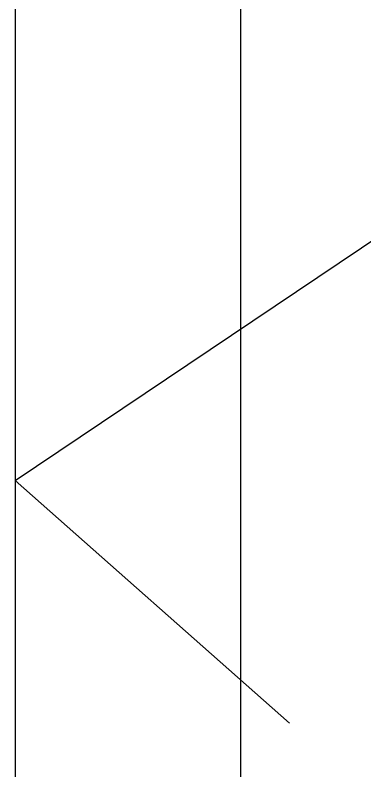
# Model space of a CAD drawing. Header units: millimetres. Extents: x -57981 to -54292, y 3591 to 5422.
# Drawn here: x -56997.95 to -56979.51, y 4715.37 to 4755.27 of the extents above; entities that cross this region are included whole.
import ezdxf

# ---------------------------------------------------------------- set-up
doc = ezdxf.new("R2010")
doc.units = ezdxf.units.MM
doc.linetypes.add('( Hidden )', pattern=[0.375, 0.25, -0.125])
doc.linetypes.add('DASHDOT', pattern=[1, 0.5, -0.25, 0, -0.25])
doc.layers.add('Aks-profil aksesuar vs.', color=87, linetype='DASHDOT')
doc.layers.add('DOĞRAMA GÖRÜNÜŞ', color=165, linetype='Continuous', lineweight=0)

# ---------------------------------------------------------------- blocks, each defined once
blk = doc.blocks.new('hbshb kol')
at = {"layer": 'Aks-profil aksesuar vs.', "color": 0, "linetype": 'Continuous'}
blk.add_lwpolyline([(22.5, -122.5), (22.5, -17.128, 0.76124), (-22.5, -17.128), (-22.5, -122.5)], format="xyb", dxfattribs=at)

msp = doc.modelspace()

# ---------------------------------------------------------------- linework, layer by layer
msp.add_lwpolyline([(-56997.952, 4021.598), (-56197.552, 4021.598), (-56197.552, 5269.798), (-56997.952, 5269.798)], close=True)
at = {"linetype": '( Hidden )', "ltscale": 100}
msp.add_lwpolyline([(-56997.952, 4021.598), (-56597.752, 5269.798), (-56197.552, 4021.598), (-56997.952, 4730.698), (-56197.552, 5269.798)], dxfattribs=at)

# ---------------------------------------------------------------- block references
at = {"layer": 'DOĞRAMA GÖRÜNÜŞ', "xscale": 0.7844908131771426, "yscale": 0.7844908131771426, "zscale": 0.7844908131771426}
msp.add_blockref('hbshb kol', (-56968.413, 4780.952), dxfattribs=at)

doc.saveas('drawing.dxf')
